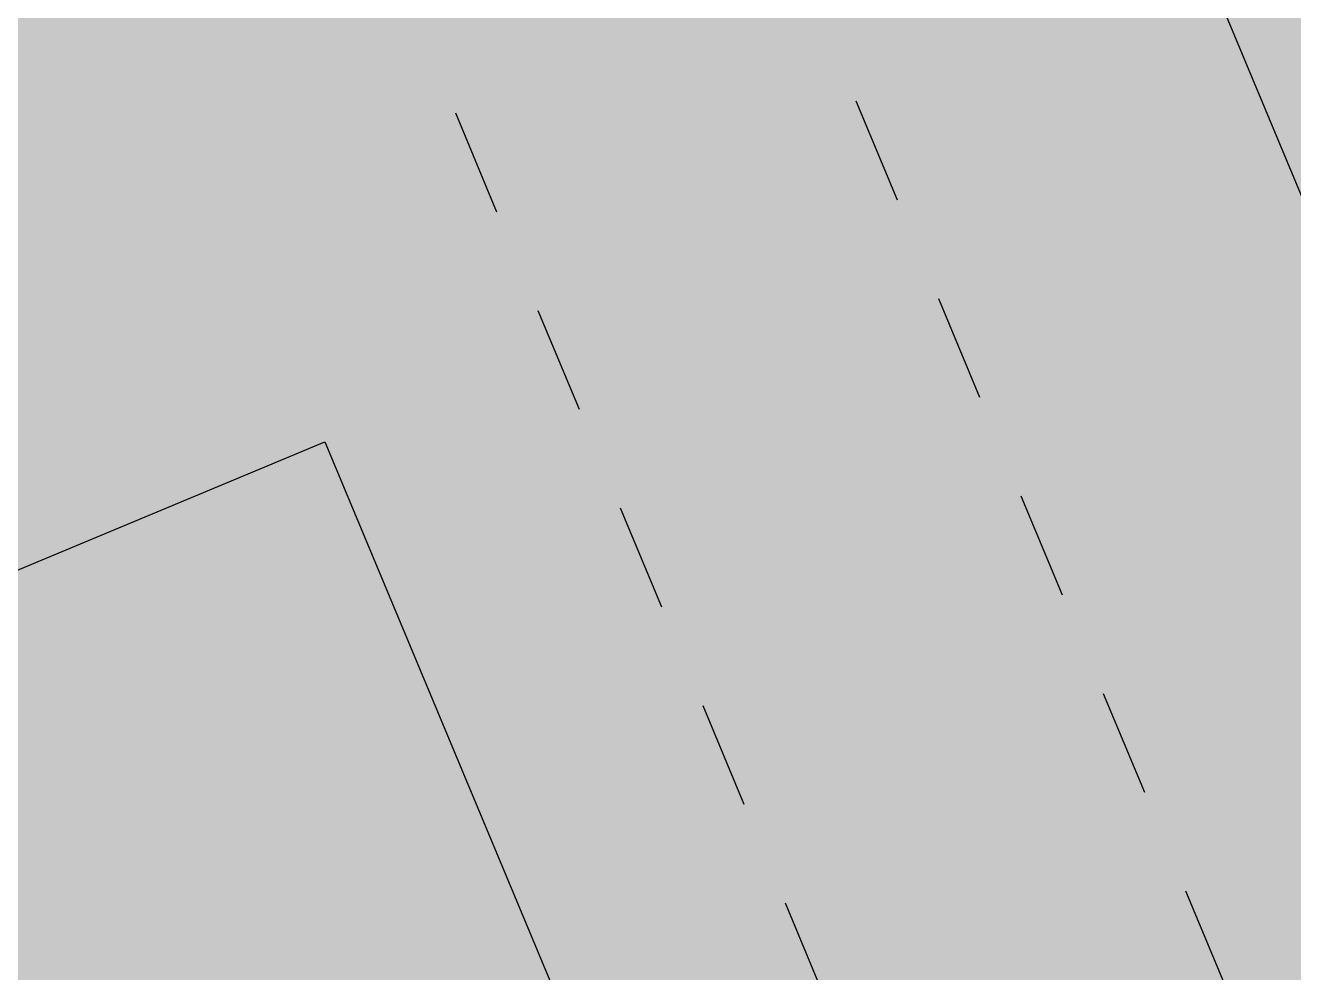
# Model space of a CAD drawing. Header units: metres. Extents: x -154 to 570, y -18 to 184.
# Drawn here: x -48.75 to -47.564, y 10.064 to 10.949 of the extents above; entities that cross this region are included whole.
import ezdxf
from ezdxf.xclip import XClip

# ---------------------------------------------------------------- set-up
doc = ezdxf.new("R2010")
doc.units = ezdxf.units.M
doc.header["$XCLIPFRAME"] = 0
doc.linetypes.add('PUC TORRE A$0$DASHEDX2', pattern=[1.5, 1, -0.5])
for name, color, linetype in [('ARQ-AUX', 7, 'Continuous'), ('PUC TORRE A$0$1', 232, 'PUC TORRE A$0$DASHEDX2'), ('PUC TORRE A$0$JL-LAY', 7, 'Continuous')]:
    doc.layers.add(name, color=color, linetype=linetype)
doc.layers.add('PUC$0$ARQ-FORRO', color=9, linetype='Continuous', lineweight=5)

# ---------------------------------------------------------------- blocks, each defined once
blk = doc.blocks.new('PUC$0$forro area comum')
at = {"layer": 'PUC$0$ARQ-FORRO'}
h = blk.add_hatch(color=256, dxfattribs=at)
h.dxf.hatch_style = 1
h.paths.add_polyline_path([(14.805, 8.4249), (14.805, 4.9249), (14.595, 4.9249), (14.595, 4.1049), (9.605, 4.1049), (9.605, 4.9249), (9.245, 4.9249), (9.245, 4.1049), (5.555, 4.1049), (5.555, 4.5249), (5.3974, 4.5249), (5.3974, 8.7049), (5.555, 8.7049), (5.555, 9.2849), (9.245, 9.2851), (9.245, 8.4249)])
blk = doc.blocks.new('PUC')
at = {"layer": 'PUC$0$ARQ-FORRO'}
blk.add_blockref('PUC$0$forro area comum', (0, 0), dxfattribs=at)
blk = doc.blocks.new('PUC TORRE A$0$A$Ccbad53d6')
at = {"layer": 'PUC TORRE A$0$JL-LAY'}
blk.add_line((5.4648, 3.4852, 0), (5.4648, 2.1018, 0), dxfattribs=at)
at = {"layer": 'PUC TORRE A$0$JL-LAY', "elevation": 0}
blk.add_lwpolyline([(0.8388, 2.4082), (4.5341, 2.4082), (4.5341, 1.8482), (0.8388, 1.8482)], close=True, dxfattribs=at)
blk = doc.blocks.new('PUC TORRE A$0$est-lo-08-6sa-r00')
at = {"layer": 'PUC TORRE A$0$1'}
for p, q in [((-586.326908, -1110.969722), (-710.898207, -812.49883)), ((-743.197886, -825.979586), (-629.189167, -1099.142722))]:
    blk.add_line(p, q, dxfattribs=at)
blk = doc.blocks.new('PUC TORRE A')
at = {"linetype": 'Continuous', "xscale": 0.01, "yscale": 0.01, "zscale": 0.01, "rotation": 337.346050855639}
blk.add_blockref('PUC TORRE A$0$est-lo-08-6sa-r00', (0, 0), dxfattribs=at)
at = {"rotation": 180}
blk.add_blockref('PUC', (0, 0), dxfattribs=at)
blk.add_blockref('PUC TORRE A$0$A$Ccbad53d6', (-14.805, -8.4049, 0))

msp = doc.modelspace()

# ---------------------------------------------------------------- block references
at = {"layer": 'ARQ-AUX'}
ref = msp.add_blockref('PUC TORRE A', (-41.3011, 20.0503), dxfattribs=dict(at, rotation=22.65399974700688))
XClip(ref).set_block_clipping_path([(-39.4887443389, 9.0876903958), (22.5684148774, 6.6865170025), (22.1624403813, -11.147022554), (-39.3438260633, -13.5584077345)])

doc.saveas('drawing.dxf')
